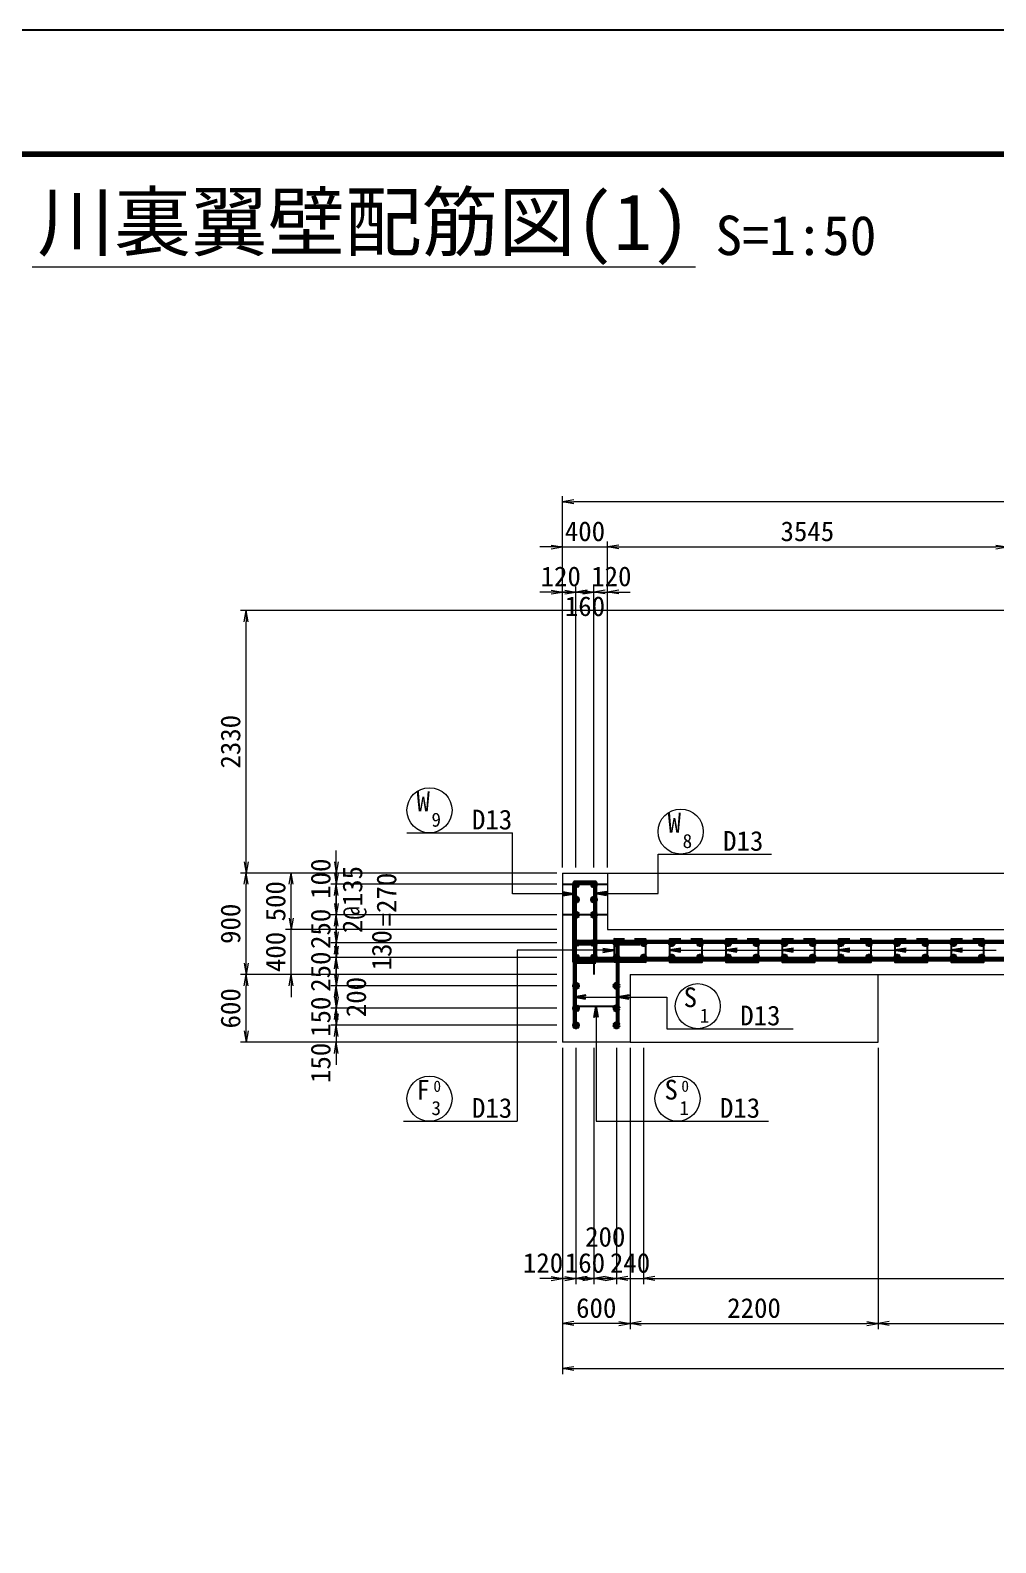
# Model space of a CAD drawing. Header units: millimetres. Extents: x 67792 to 193942, y -50017 to -20317.
# Drawn here: x 85857 to 94422, y -33736 to -20317 of the extents above; entities that cross this region are included whole.
import ezdxf
from ezdxf.enums import TextEntityAlignment as Align

# ---------------------------------------------------------------- set-up
doc = ezdxf.new("R2010")
doc.units = ezdxf.units.MM
doc.header["$LTSCALE"] = 50
doc.header["$PDSIZE"] = 300
doc.layers.get('Defpoints').update_dxf_attribs({"color": 191})
for name, color, linetype, lineweight in [('D-BGD', 7, 'Continuous', 13), ('D-STR', 1, 'Continuous', 50), ('D-STR-DIM', 7, 'Continuous', 13), ('D-STR-HTXT', 7, 'Continuous', 13), ('D-STR-STR2', 7, 'Continuous', 25), ('D-STR-STR5', 7, 'Continuous', 25), ('D-STR-TXT', 7, 'Continuous', 13), ('D-TTL', 2, 'Continuous', 140), ('D-TTL-LINE', 7, 'Continuous', 13), ('D-TTL-TXT', 7, 'Continuous', 13)]:
    doc.layers.add(name, color=color, linetype=linetype, lineweight=lineweight)
doc.styles.add('MS ゴシック', font='MS Gothic.ttf')
doc.styles.add('YOKO_GOTHIC', font='MS Gothic.ttf')
doc.dimstyles.new('S50', dxfattribs={"dimscale": 50, "dimtxt": 3.5, "dimasz": 2, "dimexe": 1, "dimexo": 1, "dimgap": 1, "dimtad": 1, "dimdec": 0, "dimzin": 1, "dimdsep": 46, "dimtxsty": 'YOKO_GOTHIC', "dimblk": 'OPEN', "dimcen": 0, "dimclrd": 256, "dimclre": 256, "dimclrt": 256, "dimaunit": 1, "dimadec": 3, "dimazin": 0, "dimtfac": 1, "dimtdec": 0, "dimtix": 1, "dimtmove": 2, "dimatfit": 3, "dimldrblk": 'OPEN', "dimfxl": 1, "dimlwd": -1, "dimlwe": -1, "dimarcsym": 2})

# ---------------------------------------------------------------- blocks, each defined once
blk = doc.blocks.new('_Open')
at = {"color": 0, "linetype": 'ByBlock', "lineweight": -2}
for p, q in [((-1, 0.17), (0, 0)), ((-1, -0.17), (0, 0)), ((0, 0), (-1, 0))]:
    blk.add_line(p, q, dxfattribs=at)
blk = doc.blocks.new('*D11')
at = {"layer": 'D-STR-DIM', "ltscale": 1500, "transparency": 16777216}
for p, q in [((90478, -25301), (90378, -25301)), ((90578, -27744), (90578, -25251)), ((90578, -25301), (90698, -25301)), ((90698, -27744), (90698, -25251)), ((90798, -25301), (90898, -25301))]:
    blk.add_line(p, q, dxfattribs=at)
at = {"layer": 'Defpoints', "color": 0, "ltscale": 1500, "transparency": 16777216}
for p in [(90698, -25301), (90578, -27794), (90698, -27794)]:
    blk.add_point(p, dxfattribs=at)
at = {"layer": 'D-STR-DIM', "ltscale": 1500, "transparency": 16777216, "xscale": 100, "yscale": 100, "zscale": 100}
blk.add_blockref('_Open', (90578, -25301), dxfattribs=at)
at = {"layer": 'D-STR-DIM', "ltscale": 1500, "transparency": 16777216, "xscale": 100, "yscale": 100, "zscale": 100, "rotation": 180}
blk.add_blockref('_Open', (90698, -25301), dxfattribs=at)
at = {"layer": 'D-STR-DIM', "ltscale": 1500, "transparency": 16777216, "insert": (90563, -25163), "char_height": 175, "attachment_point": 5, "style": 'YOKO_GOTHIC'}
blk.add_mtext('120', dxfattribs=at)
blk = doc.blocks.new('*D12')
at = {"layer": 'D-STR-DIM', "ltscale": 1500, "transparency": 16777216}
for p, q in [((90598, -25301), (90498, -25301)), ((90698, -27744), (90698, -25251)), ((90698, -25301), (90858, -25301)), ((90858, -27744), (90858, -25251)), ((90958, -25301), (91058, -25301))]:
    blk.add_line(p, q, dxfattribs=at)
at = {"layer": 'Defpoints', "color": 0, "ltscale": 1500, "transparency": 16777216}
for p in [(90858, -25301), (90698, -27794), (90858, -27794)]:
    blk.add_point(p, dxfattribs=at)
at = {"layer": 'D-STR-DIM', "ltscale": 1500, "transparency": 16777216, "xscale": 100, "yscale": 100, "zscale": 100}
blk.add_blockref('_Open', (90698, -25301), dxfattribs=at)
at = {"layer": 'D-STR-DIM', "ltscale": 1500, "transparency": 16777216, "xscale": 100, "yscale": 100, "zscale": 100, "rotation": 180}
blk.add_blockref('_Open', (90858, -25301), dxfattribs=at)
at = {"layer": 'D-STR-DIM', "ltscale": 1500, "transparency": 16777216, "insert": (90778, -25428), "char_height": 175, "attachment_point": 5, "style": 'YOKO_GOTHIC'}
blk.add_mtext('160', dxfattribs=at)
blk = doc.blocks.new('*D13')
at = {"layer": 'D-STR-DIM', "ltscale": 1500, "transparency": 16777216}
for p, q in [((90758, -25301), (90658, -25301)), ((90858, -27744), (90858, -25251)), ((90858, -25301), (90978, -25301)), ((90978, -27744), (90978, -25251)), ((91078, -25301), (91178, -25301))]:
    blk.add_line(p, q, dxfattribs=at)
at = {"layer": 'Defpoints', "color": 0, "ltscale": 1500, "transparency": 16777216}
for p in [(90978, -25301), (90858, -27794), (90978, -27794)]:
    blk.add_point(p, dxfattribs=at)
at = {"layer": 'D-STR-DIM', "ltscale": 1500, "transparency": 16777216, "xscale": 100, "yscale": 100, "zscale": 100}
blk.add_blockref('_Open', (90858, -25301), dxfattribs=at)
at = {"layer": 'D-STR-DIM', "ltscale": 1500, "transparency": 16777216, "xscale": 100, "yscale": 100, "zscale": 100, "rotation": 180}
blk.add_blockref('_Open', (90978, -25301), dxfattribs=at)
at = {"layer": 'D-STR-DIM', "ltscale": 1500, "transparency": 16777216, "insert": (91012, -25163), "char_height": 175, "attachment_point": 5, "style": 'YOKO_GOTHIC'}
blk.add_mtext('120', dxfattribs=at)
blk = doc.blocks.new('*D14')
at = {"layer": 'D-STR-DIM', "ltscale": 1500, "transparency": 16777216}
for p, q in [((90478, -24901), (90378, -24901)), ((90578, -27744), (90578, -24851)), ((90578, -24901), (90978, -24901)), ((90978, -27744), (90978, -24851)), ((91078, -24901), (91178, -24901))]:
    blk.add_line(p, q, dxfattribs=at)
at = {"layer": 'Defpoints', "color": 0, "ltscale": 1500, "transparency": 16777216}
for p in [(90978, -24901), (90578, -27794), (90978, -27794)]:
    blk.add_point(p, dxfattribs=at)
at = {"layer": 'D-STR-DIM', "ltscale": 1500, "transparency": 16777216, "xscale": 100, "yscale": 100, "zscale": 100}
blk.add_blockref('_Open', (90578, -24901), dxfattribs=at)
at = {"layer": 'D-STR-DIM', "ltscale": 1500, "transparency": 16777216, "xscale": 100, "yscale": 100, "zscale": 100, "rotation": 180}
blk.add_blockref('_Open', (90978, -24901), dxfattribs=at)
at = {"layer": 'D-STR-DIM', "ltscale": 1500, "transparency": 16777216, "insert": (90778, -24763), "char_height": 175, "attachment_point": 5, "style": 'YOKO_GOTHIC'}
blk.add_mtext('400', dxfattribs=at)
blk = doc.blocks.new('*D15')
at = {"layer": 'D-STR-DIM', "ltscale": 1500, "transparency": 16777216}
for p, q in [((90978, -27744), (90978, -24851)), ((91078, -24901), (94424, -24901)), ((94524, -27744), (94524, -24851))]:
    blk.add_line(p, q, dxfattribs=at)
at = {"layer": 'Defpoints', "color": 0, "ltscale": 1500, "transparency": 16777216}
for p in [(94524, -24901), (90978, -27794), (94524, -27794)]:
    blk.add_point(p, dxfattribs=at)
at = {"layer": 'D-STR-DIM', "ltscale": 1500, "transparency": 16777216, "xscale": 100, "yscale": 100, "zscale": 100, "rotation": 180}
blk.add_blockref('_Open', (90978, -24901), dxfattribs=at)
at = {"layer": 'D-STR-DIM', "ltscale": 1500, "transparency": 16777216, "xscale": 100, "yscale": 100, "zscale": 100}
blk.add_blockref('_Open', (94524, -24901), dxfattribs=at)
at = {"layer": 'D-STR-DIM', "ltscale": 1500, "transparency": 16777216, "insert": (92751, -24763), "char_height": 175, "attachment_point": 5, "style": 'YOKO_GOTHIC'}
blk.add_mtext('3545', dxfattribs=at)
blk = doc.blocks.new('*D17')
at = {"layer": 'D-STR-DIM', "ltscale": 1500, "transparency": 16777216}
for p, q in [((90578, -27744), (90578, -24451)), ((102578, -24501), (90678, -24501)), ((102678, -25414), (102678, -24451))]:
    blk.add_line(p, q, dxfattribs=at)
at = {"layer": 'Defpoints', "color": 0, "ltscale": 1500, "transparency": 16777216}
for p in [(90578, -24501), (102678, -25464), (90578, -27794)]:
    blk.add_point(p, dxfattribs=at)
at = {"layer": 'D-STR-DIM', "ltscale": 1500, "transparency": 16777216, "xscale": 100, "yscale": 100, "zscale": 100, "rotation": 180}
blk.add_blockref('_Open', (90578, -24501), dxfattribs=at)
at = {"layer": 'D-STR-DIM', "ltscale": 1500, "transparency": 16777216, "xscale": 100, "yscale": 100, "zscale": 100}
blk.add_blockref('_Open', (102678, -24501), dxfattribs=at)
at = {"layer": 'D-STR-DIM', "ltscale": 1500, "transparency": 16777216, "insert": (96628, -24363), "char_height": 175, "attachment_point": 5, "style": 'YOKO_GOTHIC'}
blk.add_mtext('12100', dxfattribs=at)
blk = doc.blocks.new('*D18')
at = {"layer": 'D-STR-DIM', "ltscale": 1500, "transparency": 16777216}
for p, q in [((88572, -27694), (88572, -27594)), ((90528, -27794), (88522, -27794)), ((90528, -27894), (88522, -27894)), ((88572, -27794), (88572, -27894)), ((88572, -27994), (88572, -28094))]:
    blk.add_line(p, q, dxfattribs=at)
at = {"layer": 'Defpoints', "color": 0, "ltscale": 1500, "transparency": 16777216}
for p in [(88572, -27894), (90578, -27794), (90578, -27894)]:
    blk.add_point(p, dxfattribs=at)
at = {"layer": 'D-STR-DIM', "ltscale": 1500, "transparency": 16777216, "xscale": 100, "yscale": 100, "zscale": 100}
for p, rotation in [((88572, -27794), 270), ((88572, -27894), 90)]:
    blk.add_blockref('_Open', p, dxfattribs=dict(at, rotation=rotation))
at = {"layer": 'D-STR-DIM', "ltscale": 1500, "transparency": 16777216, "insert": (88434, -27844), "char_height": 175, "attachment_point": 5, "rotation": 90, "style": 'YOKO_GOTHIC'}
blk.add_mtext('100', dxfattribs=at)
blk = doc.blocks.new('*D19')
at = {"layer": 'D-STR-DIM', "ltscale": 1500, "transparency": 16777216}
for p, q in [((88572, -27794), (88572, -27694)), ((90528, -27894), (88522, -27894)), ((88572, -27894), (88572, -28164)), ((90528, -28164), (88522, -28164)), ((88572, -28264), (88572, -28364))]:
    blk.add_line(p, q, dxfattribs=at)
at = {"layer": 'Defpoints', "color": 0, "ltscale": 1500, "transparency": 16777216}
for p in [(90578, -27894), (88572, -28164), (90578, -28164)]:
    blk.add_point(p, dxfattribs=at)
at = {"layer": 'D-STR-DIM', "ltscale": 1500, "transparency": 16777216, "xscale": 100, "yscale": 100, "zscale": 100}
for p, rotation in [((88572, -27894), 270), ((88572, -28164), 90)]:
    blk.add_blockref('_Open', p, dxfattribs=dict(at, rotation=rotation))
at = {"layer": 'D-STR-DIM', "ltscale": 1500, "transparency": 16777216, "char_height": 175, "attachment_point": 5, "rotation": 90, "style": 'YOKO_GOTHIC'}
for s, insert in [('2@135', (88734, -28029)), ('=270', (89018, -28029))]:
    blk.add_mtext(s, dxfattribs=dict(at, insert=insert))
blk = doc.blocks.new('*D20')
at = {"layer": 'D-STR-DIM', "ltscale": 1500, "transparency": 16777216}
for p, q in [((88572, -28064), (88572, -27964)), ((90528, -28164), (88522, -28164)), ((88572, -28164), (88572, -28414)), ((90528, -28414), (88522, -28414)), ((88572, -28514), (88572, -28614))]:
    blk.add_line(p, q, dxfattribs=at)
at = {"layer": 'Defpoints', "color": 0, "ltscale": 1500, "transparency": 16777216}
for p in [(90578, -28164), (88572, -28414), (90578, -28414)]:
    blk.add_point(p, dxfattribs=at)
at = {"layer": 'D-STR-DIM', "ltscale": 1500, "transparency": 16777216, "xscale": 100, "yscale": 100, "zscale": 100}
for p, rotation in [((88572, -28164), 270), ((88572, -28414), 90)]:
    blk.add_blockref('_Open', p, dxfattribs=dict(at, rotation=rotation))
at = {"layer": 'D-STR-DIM', "ltscale": 1500, "transparency": 16777216, "insert": (88434, -28289), "char_height": 175, "attachment_point": 5, "rotation": 90, "style": 'YOKO_GOTHIC'}
blk.add_mtext('250', dxfattribs=at)
blk = doc.blocks.new('*D21')
at = {"layer": 'D-STR-DIM', "ltscale": 1500, "transparency": 16777216}
for p, q in [((88572, -28314), (88572, -28214)), ((90528, -28414), (88522, -28414)), ((88572, -28414), (88572, -28544)), ((90528, -28544), (88522, -28544)), ((88572, -28644), (88572, -28744))]:
    blk.add_line(p, q, dxfattribs=at)
at = {"layer": 'Defpoints', "color": 0, "ltscale": 1500, "transparency": 16777216}
for p in [(90578, -28414), (88572, -28544), (90578, -28544)]:
    blk.add_point(p, dxfattribs=at)
at = {"layer": 'D-STR-DIM', "ltscale": 1500, "transparency": 16777216, "xscale": 100, "yscale": 100, "zscale": 100}
for p, rotation in [((88572, -28414), 270), ((88572, -28544), 90)]:
    blk.add_blockref('_Open', p, dxfattribs=dict(at, rotation=rotation))
at = {"layer": 'D-STR-DIM', "ltscale": 1500, "transparency": 16777216, "insert": (88975, -28479), "char_height": 175, "attachment_point": 5, "rotation": 90, "style": 'YOKO_GOTHIC'}
blk.add_mtext('130', dxfattribs=at)
blk = doc.blocks.new('*D22')
at = {"layer": 'D-STR-DIM', "ltscale": 1500, "transparency": 16777216}
for p, q in [((88572, -28444), (88572, -28344)), ((90528, -28544), (88522, -28544)), ((88572, -28544), (88572, -28794)), ((90528, -28794), (88522, -28794)), ((88572, -28894), (88572, -28994))]:
    blk.add_line(p, q, dxfattribs=at)
at = {"layer": 'Defpoints', "color": 0, "ltscale": 1500, "transparency": 16777216}
for p in [(90578, -28544), (88572, -28794), (90578, -28794)]:
    blk.add_point(p, dxfattribs=at)
at = {"layer": 'D-STR-DIM', "ltscale": 1500, "transparency": 16777216, "xscale": 100, "yscale": 100, "zscale": 100}
for p, rotation in [((88572, -28544), 270), ((88572, -28794), 90)]:
    blk.add_blockref('_Open', p, dxfattribs=dict(at, rotation=rotation))
at = {"layer": 'D-STR-DIM', "ltscale": 1500, "transparency": 16777216, "insert": (88434, -28669), "char_height": 175, "attachment_point": 5, "rotation": 90, "style": 'YOKO_GOTHIC'}
blk.add_mtext('250', dxfattribs=at)
blk = doc.blocks.new('*D23')
at = {"layer": 'D-STR-DIM', "ltscale": 1500, "transparency": 16777216}
for p, q in [((88172, -28194), (88172, -28094)), ((90528, -28294), (88122, -28294)), ((88172, -28694), (88172, -28294)), ((90528, -28694), (88122, -28694)), ((88172, -28794), (88172, -28894))]:
    blk.add_line(p, q, dxfattribs=at)
at = {"layer": 'Defpoints', "color": 0, "ltscale": 1500, "transparency": 16777216}
for p in [(88172, -28294), (90578, -28294), (90578, -28694)]:
    blk.add_point(p, dxfattribs=at)
at = {"layer": 'D-STR-DIM', "ltscale": 1500, "transparency": 16777216, "xscale": 100, "yscale": 100, "zscale": 100}
for p, rotation in [((88172, -28294), 270), ((88172, -28694), 90)]:
    blk.add_blockref('_Open', p, dxfattribs=dict(at, rotation=rotation))
at = {"layer": 'D-STR-DIM', "ltscale": 1500, "transparency": 16777216, "insert": (88034, -28494), "char_height": 175, "attachment_point": 5, "rotation": 90, "style": 'YOKO_GOTHIC'}
blk.add_mtext('400', dxfattribs=at)
blk = doc.blocks.new('*D24')
at = {"layer": 'D-STR-DIM', "ltscale": 1500, "transparency": 16777216}
for p, q in [((90528, -27794), (88122, -27794)), ((88172, -28194), (88172, -27894)), ((90528, -28294), (88122, -28294))]:
    blk.add_line(p, q, dxfattribs=at)
at = {"layer": 'Defpoints', "color": 0, "ltscale": 1500, "transparency": 16777216}
for p in [(88172, -27794), (90578, -27794), (90578, -28294)]:
    blk.add_point(p, dxfattribs=at)
at = {"layer": 'D-STR-DIM', "ltscale": 1500, "transparency": 16777216, "xscale": 100, "yscale": 100, "zscale": 100}
for p, rotation in [((88172, -27794), 90), ((88172, -28294), 270)]:
    blk.add_blockref('_Open', p, dxfattribs=dict(at, rotation=rotation))
at = {"layer": 'D-STR-DIM', "ltscale": 1500, "transparency": 16777216, "insert": (88034, -28044), "char_height": 175, "attachment_point": 5, "rotation": 90, "style": 'YOKO_GOTHIC'}
blk.add_mtext('500', dxfattribs=at)
blk = doc.blocks.new('*D25')
at = {"layer": 'D-STR-DIM', "ltscale": 1500, "transparency": 16777216}
for p, q in [((90528, -27794), (87722, -27794)), ((87772, -28594), (87772, -27894)), ((90528, -28694), (87722, -28694))]:
    blk.add_line(p, q, dxfattribs=at)
at = {"layer": 'Defpoints', "color": 0, "ltscale": 1500, "transparency": 16777216}
for p in [(87772, -27794), (90578, -27794), (90578, -28694)]:
    blk.add_point(p, dxfattribs=at)
at = {"layer": 'D-STR-DIM', "ltscale": 1500, "transparency": 16777216, "xscale": 100, "yscale": 100, "zscale": 100}
for p, rotation in [((87772, -27794), 90), ((87772, -28694), 270)]:
    blk.add_blockref('_Open', p, dxfattribs=dict(at, rotation=rotation))
at = {"layer": 'D-STR-DIM', "ltscale": 1500, "transparency": 16777216, "insert": (87634, -28244), "char_height": 175, "attachment_point": 5, "rotation": 90, "style": 'YOKO_GOTHIC'}
blk.add_mtext('900', dxfattribs=at)
blk = doc.blocks.new('*D26')
at = {"layer": 'D-STR-DIM', "ltscale": 1500, "transparency": 16777216}
for p, q in [((90578, -29344), (90578, -31441)), ((90698, -29344), (90698, -31441)), ((90478, -31391), (90378, -31391)), ((90578, -31391), (90698, -31391)), ((90798, -31391), (90898, -31391))]:
    blk.add_line(p, q, dxfattribs=at)
at = {"layer": 'Defpoints', "color": 0, "ltscale": 1500, "transparency": 16777216}
for p in [(90578, -29294), (90698, -29294), (90698, -31391)]:
    blk.add_point(p, dxfattribs=at)
at = {"layer": 'D-STR-DIM', "ltscale": 1500, "transparency": 16777216, "xscale": 100, "yscale": 100, "zscale": 100}
blk.add_blockref('_Open', (90578, -31391), dxfattribs=at)
at = {"layer": 'D-STR-DIM', "ltscale": 1500, "transparency": 16777216, "xscale": 100, "yscale": 100, "zscale": 100, "rotation": 180}
blk.add_blockref('_Open', (90698, -31391), dxfattribs=at)
at = {"layer": 'D-STR-DIM', "ltscale": 1500, "transparency": 16777216, "insert": (90406, -31254), "char_height": 175, "attachment_point": 5, "style": 'YOKO_GOTHIC'}
blk.add_mtext('120', dxfattribs=at)
blk = doc.blocks.new('*D27')
at = {"layer": 'D-STR-DIM', "ltscale": 1500, "transparency": 16777216}
for p, q in [((90698, -29344), (90698, -31441)), ((90858, -29344), (90858, -31441)), ((90598, -31391), (90498, -31391)), ((90698, -31391), (90858, -31391)), ((90958, -31391), (91058, -31391))]:
    blk.add_line(p, q, dxfattribs=at)
at = {"layer": 'Defpoints', "color": 0, "ltscale": 1500, "transparency": 16777216}
for p in [(90698, -29294), (90858, -29294), (90858, -31391)]:
    blk.add_point(p, dxfattribs=at)
at = {"layer": 'D-STR-DIM', "ltscale": 1500, "transparency": 16777216, "xscale": 100, "yscale": 100, "zscale": 100}
blk.add_blockref('_Open', (90698, -31391), dxfattribs=at)
at = {"layer": 'D-STR-DIM', "ltscale": 1500, "transparency": 16777216, "xscale": 100, "yscale": 100, "zscale": 100, "rotation": 180}
blk.add_blockref('_Open', (90858, -31391), dxfattribs=at)
at = {"layer": 'D-STR-DIM', "ltscale": 1500, "transparency": 16777216, "insert": (90778, -31254), "char_height": 175, "attachment_point": 5, "style": 'YOKO_GOTHIC'}
blk.add_mtext('160', dxfattribs=at)
blk = doc.blocks.new('*D28')
at = {"layer": 'D-STR-DIM', "ltscale": 1500, "transparency": 16777216}
for p, q in [((90858, -29344), (90858, -31441)), ((91058, -29344), (91058, -31441)), ((90758, -31391), (90658, -31391)), ((90858, -31391), (91058, -31391)), ((91158, -31391), (91258, -31391))]:
    blk.add_line(p, q, dxfattribs=at)
at = {"layer": 'Defpoints', "color": 0, "ltscale": 1500, "transparency": 16777216}
for p in [(90858, -29294), (91058, -29294), (91058, -31391)]:
    blk.add_point(p, dxfattribs=at)
at = {"layer": 'D-STR-DIM', "ltscale": 1500, "transparency": 16777216, "xscale": 100, "yscale": 100, "zscale": 100}
blk.add_blockref('_Open', (90858, -31391), dxfattribs=at)
at = {"layer": 'D-STR-DIM', "ltscale": 1500, "transparency": 16777216, "xscale": 100, "yscale": 100, "zscale": 100, "rotation": 180}
blk.add_blockref('_Open', (91058, -31391), dxfattribs=at)
at = {"layer": 'D-STR-DIM', "ltscale": 1500, "transparency": 16777216, "insert": (90958, -31022), "char_height": 175, "attachment_point": 5, "style": 'YOKO_GOTHIC'}
blk.add_mtext('200', dxfattribs=at)
blk = doc.blocks.new('*D29')
at = {"layer": 'D-STR-DIM', "ltscale": 1500, "transparency": 16777216}
for p, q in [((102548, -28744), (102548, -31441)), ((91298, -29344), (91298, -31441)), ((91398, -31391), (102448, -31391))]:
    blk.add_line(p, q, dxfattribs=at)
at = {"layer": 'Defpoints', "color": 0, "ltscale": 1500, "transparency": 16777216}
for p in [(102548, -28694), (91298, -29294), (102548, -31391)]:
    blk.add_point(p, dxfattribs=at)
at = {"layer": 'D-STR-DIM', "ltscale": 1500, "transparency": 16777216, "xscale": 100, "yscale": 100, "zscale": 100, "rotation": 180}
blk.add_blockref('_Open', (91298, -31391), dxfattribs=at)
at = {"layer": 'D-STR-DIM', "ltscale": 1500, "transparency": 16777216, "xscale": 100, "yscale": 100, "zscale": 100}
blk.add_blockref('_Open', (102548, -31391), dxfattribs=at)
at = {"layer": 'D-STR-DIM', "ltscale": 1500, "transparency": 16777216, "insert": (96923, -31244), "char_height": 175, "attachment_point": 5, "style": 'YOKO_GOTHIC'}
blk.add_mtext('45@250=11250', dxfattribs=at)
blk = doc.blocks.new('*D31')
at = {"layer": 'D-STR-DIM', "ltscale": 1500, "transparency": 16777216}
for p, q in [((90578, -29344), (90578, -31841)), ((91178, -29344), (91178, -31841)), ((91078, -31791), (90678, -31791))]:
    blk.add_line(p, q, dxfattribs=at)
at = {"layer": 'Defpoints', "color": 0, "ltscale": 1500, "transparency": 16777216}
for p in [(90578, -29294), (91178, -29294), (90578, -31791)]:
    blk.add_point(p, dxfattribs=at)
at = {"layer": 'D-STR-DIM', "ltscale": 1500, "transparency": 16777216, "xscale": 100, "yscale": 100, "zscale": 100, "rotation": 180}
blk.add_blockref('_Open', (90578, -31791), dxfattribs=at)
at = {"layer": 'D-STR-DIM', "ltscale": 1500, "transparency": 16777216, "xscale": 100, "yscale": 100, "zscale": 100}
blk.add_blockref('_Open', (91178, -31791), dxfattribs=at)
at = {"layer": 'D-STR-DIM', "ltscale": 1500, "transparency": 16777216, "insert": (90878, -31654), "char_height": 175, "attachment_point": 5, "style": 'YOKO_GOTHIC'}
blk.add_mtext('600', dxfattribs=at)
blk = doc.blocks.new('*D131')
at = {"layer": 'D-STR-DIM', "ltscale": 1500, "transparency": 16777216}
for p, q in [((91178, -29344), (91178, -31841)), ((93378, -29344), (93378, -31841)), ((91278, -31791), (93278, -31791))]:
    blk.add_line(p, q, dxfattribs=at)
at = {"layer": 'Defpoints', "color": 0, "ltscale": 1500, "transparency": 16777216}
for p in [(91178, -29294), (93378, -29294), (93378, -31791)]:
    blk.add_point(p, dxfattribs=at)
at = {"layer": 'D-STR-DIM', "ltscale": 1500, "transparency": 16777216, "xscale": 100, "yscale": 100, "zscale": 100, "rotation": 180}
blk.add_blockref('_Open', (91178, -31791), dxfattribs=at)
at = {"layer": 'D-STR-DIM', "ltscale": 1500, "transparency": 16777216, "xscale": 100, "yscale": 100, "zscale": 100}
blk.add_blockref('_Open', (93378, -31791), dxfattribs=at)
at = {"layer": 'D-STR-DIM', "ltscale": 1500, "transparency": 16777216, "insert": (92278, -31654), "char_height": 175, "attachment_point": 5, "style": 'YOKO_GOTHIC'}
blk.add_mtext('2200', dxfattribs=at)
blk = doc.blocks.new('*D132')
at = {"layer": 'D-STR-DIM', "ltscale": 1500, "transparency": 16777216}
for p, q in [((102678, -28744), (102678, -32241)), ((90578, -29344), (90578, -32241)), ((90678, -32191), (102578, -32191))]:
    blk.add_line(p, q, dxfattribs=at)
at = {"layer": 'Defpoints', "color": 0, "ltscale": 1500, "transparency": 16777216}
for p in [(102678, -28694), (90578, -29294), (102678, -32191)]:
    blk.add_point(p, dxfattribs=at)
at = {"layer": 'D-STR-DIM', "ltscale": 1500, "transparency": 16777216, "xscale": 100, "yscale": 100, "zscale": 100, "rotation": 180}
blk.add_blockref('_Open', (90578, -32191), dxfattribs=at)
at = {"layer": 'D-STR-DIM', "ltscale": 1500, "transparency": 16777216, "xscale": 100, "yscale": 100, "zscale": 100}
blk.add_blockref('_Open', (102678, -32191), dxfattribs=at)
at = {"layer": 'D-STR-DIM', "ltscale": 1500, "transparency": 16777216, "insert": (96628, -32054), "char_height": 175, "attachment_point": 5, "style": 'YOKO_GOTHIC'}
blk.add_mtext('12100', dxfattribs=at)
blk = doc.blocks.new('*D256')
at = {"layer": 'D-STR-DIM', "ltscale": 1500, "transparency": 16777216}
for p, q in [((90528, -28694), (87722, -28694)), ((87772, -29194), (87772, -28794)), ((90528, -29294), (87722, -29294))]:
    blk.add_line(p, q, dxfattribs=at)
at = {"layer": 'Defpoints', "color": 0, "ltscale": 1500, "transparency": 16777216}
for p in [(87772, -28694), (90578, -28694), (90578, -29294)]:
    blk.add_point(p, dxfattribs=at)
at = {"layer": 'D-STR-DIM', "ltscale": 1500, "transparency": 16777216, "xscale": 100, "yscale": 100, "zscale": 100}
for p, rotation in [((87772, -28694), 90), ((87772, -29294), 270)]:
    blk.add_blockref('_Open', p, dxfattribs=dict(at, rotation=rotation))
at = {"layer": 'D-STR-DIM', "ltscale": 1500, "transparency": 16777216, "insert": (87634, -28994), "char_height": 175, "attachment_point": 5, "rotation": 90, "style": 'YOKO_GOTHIC'}
blk.add_mtext('600', dxfattribs=at)
blk = doc.blocks.new('*D374')
at = {"layer": 'D-STR-DIM', "transparency": 16777216}
for p, q in [((102678, -28744), (102678, -31841)), ((93378, -29344), (93378, -31841)), ((93478, -31791), (102578, -31791))]:
    blk.add_line(p, q, dxfattribs=at)
at = {"layer": 'Defpoints', "color": 0, "transparency": 16777216}
for p in [(102678, -28694), (93378, -29294), (102678, -31791)]:
    blk.add_point(p, dxfattribs=at)
at = {"layer": 'D-STR-DIM', "transparency": 16777216, "xscale": 100, "yscale": 100, "zscale": 100, "rotation": 180}
blk.add_blockref('_Open', (93378, -31791), dxfattribs=at)
at = {"layer": 'D-STR-DIM', "transparency": 16777216, "xscale": 100, "yscale": 100, "zscale": 100}
blk.add_blockref('_Open', (102678, -31791), dxfattribs=at)
at = {"layer": 'D-STR-DIM', "transparency": 16777216, "insert": (98028, -31654), "char_height": 175, "attachment_point": 5, "style": 'YOKO_GOTHIC'}
blk.add_mtext('9300', dxfattribs=at)
blk = doc.blocks.new('*D378')
at = {"layer": 'D-STR-DIM', "transparency": 16777216}
for p, q in [((102628, -25464), (87722, -25464)), ((87772, -27694), (87772, -25564)), ((90528, -27794), (87722, -27794))]:
    blk.add_line(p, q, dxfattribs=at)
at = {"layer": 'Defpoints', "color": 0, "transparency": 16777216}
for p in [(87772, -25464), (102678, -25464), (90578, -27794)]:
    blk.add_point(p, dxfattribs=at)
at = {"layer": 'D-STR-DIM', "transparency": 16777216, "xscale": 100, "yscale": 100, "zscale": 100}
for p, rotation in [((87772, -25464), 90), ((87772, -27794), 270)]:
    blk.add_blockref('_Open', p, dxfattribs=dict(at, rotation=rotation))
at = {"layer": 'D-STR-DIM', "transparency": 16777216, "insert": (87634, -26629), "char_height": 175, "attachment_point": 5, "rotation": 90, "style": 'YOKO_GOTHIC'}
blk.add_mtext('2330', dxfattribs=at)
blk = doc.blocks.new('*D379')
at = {"layer": 'D-STR-DIM', "transparency": 16777216}
for p, q in [((88572, -28694), (88572, -28594)), ((90528, -28794), (88522, -28794)), ((88572, -28794), (88572, -28994)), ((90528, -28994), (88522, -28994)), ((88572, -29094), (88572, -29194))]:
    blk.add_line(p, q, dxfattribs=at)
at = {"layer": 'Defpoints', "color": 0, "transparency": 16777216}
for p in [(90578, -28794), (88572, -28994), (90578, -28994)]:
    blk.add_point(p, dxfattribs=at)
at = {"layer": 'D-STR-DIM', "transparency": 16777216, "xscale": 100, "yscale": 100, "zscale": 100}
for p, rotation in [((88572, -28794), 270), ((88572, -28994), 90)]:
    blk.add_blockref('_Open', p, dxfattribs=dict(at, rotation=rotation))
at = {"layer": 'D-STR-DIM', "transparency": 16777216, "insert": (88749, -28894), "char_height": 175, "attachment_point": 5, "rotation": 90, "style": 'YOKO_GOTHIC'}
blk.add_mtext('200', dxfattribs=at)
blk = doc.blocks.new('*D380')
at = {"layer": 'D-STR-DIM', "transparency": 16777216}
for p, q in [((88572, -28894), (88572, -28794)), ((90528, -28994), (88522, -28994)), ((88572, -28994), (88572, -29144)), ((90528, -29144), (88522, -29144)), ((88572, -29244), (88572, -29344))]:
    blk.add_line(p, q, dxfattribs=at)
at = {"layer": 'Defpoints', "color": 0, "transparency": 16777216}
for p in [(90578, -28994), (88572, -29144), (90578, -29144)]:
    blk.add_point(p, dxfattribs=at)
at = {"layer": 'D-STR-DIM', "transparency": 16777216, "xscale": 100, "yscale": 100, "zscale": 100}
for p, rotation in [((88572, -28994), 270), ((88572, -29144), 90)]:
    blk.add_blockref('_Open', p, dxfattribs=dict(at, rotation=rotation))
at = {"layer": 'D-STR-DIM', "transparency": 16777216, "insert": (88434, -29069), "char_height": 175, "attachment_point": 5, "rotation": 90, "style": 'YOKO_GOTHIC'}
blk.add_mtext('150', dxfattribs=at)
blk = doc.blocks.new('*D381')
at = {"layer": 'D-STR-DIM', "transparency": 16777216}
for p, q in [((88572, -29044), (88572, -28944)), ((90528, -29144), (88522, -29144)), ((88572, -29144), (88572, -29294)), ((90528, -29294), (88522, -29294)), ((88572, -29394), (88572, -29494))]:
    blk.add_line(p, q, dxfattribs=at)
at = {"layer": 'Defpoints', "color": 0, "transparency": 16777216}
for p in [(90578, -29144), (88572, -29294), (90578, -29294)]:
    blk.add_point(p, dxfattribs=at)
at = {"layer": 'D-STR-DIM', "transparency": 16777216, "xscale": 100, "yscale": 100, "zscale": 100}
for p, rotation in [((88572, -29144), 270), ((88572, -29294), 90)]:
    blk.add_blockref('_Open', p, dxfattribs=dict(at, rotation=rotation))
at = {"layer": 'D-STR-DIM', "transparency": 16777216, "insert": (88434, -29478), "char_height": 175, "attachment_point": 5, "rotation": 90, "style": 'YOKO_GOTHIC'}
blk.add_mtext('150', dxfattribs=at)
blk = doc.blocks.new('*D426')
at = {"layer": 'D-STR-DIM', "transparency": 16777216}
for p, q in [((91058, -29344), (91058, -31441)), ((91298, -29344), (91298, -31441)), ((90958, -31391), (90858, -31391)), ((91058, -31391), (91298, -31391)), ((91398, -31391), (91498, -31391))]:
    blk.add_line(p, q, dxfattribs=at)
at = {"layer": 'Defpoints', "color": 0, "transparency": 16777216}
for p in [(91058, -29294), (91298, -29294), (91298, -31391)]:
    blk.add_point(p, dxfattribs=at)
at = {"layer": 'D-STR-DIM', "transparency": 16777216, "xscale": 100, "yscale": 100, "zscale": 100}
blk.add_blockref('_Open', (91058, -31391), dxfattribs=at)
at = {"layer": 'D-STR-DIM', "transparency": 16777216, "xscale": 100, "yscale": 100, "zscale": 100, "rotation": 180}
blk.add_blockref('_Open', (91298, -31391), dxfattribs=at)
at = {"layer": 'D-STR-DIM', "transparency": 16777216, "insert": (91178, -31254), "char_height": 175, "attachment_point": 5, "style": 'YOKO_GOTHIC'}
blk.add_mtext('240', dxfattribs=at)

msp = doc.modelspace()

# ---------------------------------------------------------------- linework, layer by layer
at = {"layer": 'D-BGD'}
for p, q in [((90578.1, -27794.3), (90578.1, -28694.3)), ((90978.1, -27794.3), (90978.1, -28294.3)), ((90978.1, -28294.3), (102678.1, -28294.3)), ((91178.1, -28694.3), (102678.1, -28694.3)), ((93378.1, -29294.3), (93378.1, -28694.3)), ((91178.1, -29294.3), (93378.1, -29294.3))]:
    msp.add_line(p, q, dxfattribs=at)
at = {"layer": 'D-BGD', "ltscale": 0.01}
msp.add_line((91232.7, -27794.3), (91632.7, -27794.3), dxfattribs=at)
at = {"layer": 'D-BGD', "ltscale": 1500}
for p, q in [((90578.1, -28694.3), (90578.1, -29294.3)), ((91178.1, -28694.3), (91178.1, -29294.3)), ((91178.1, -29294.3), (90578.1, -29294.3))]:
    msp.add_line(p, q, dxfattribs=at)
at = {"layer": 'D-BGD'}
msp.add_lwpolyline([(90578.1, -27794.3), (94523.6, -27794.3), (102678.1, -25464.5)], dxfattribs=at)
at = {"layer": 'D-STR'}
for p, q in [((90878.1, -27874.3), (90678.1, -27874.3)), ((90679.1, -27894.3), (90679.1, -28583.3)), ((90871.1, -27894.3), (90871.1, -28573.3)), ((90685.1, -28401.3), (90685.1, -29144.3)), ((90685.1, -28421.3), (90880.1, -28421.3)), ((90698.1, -28401.3), (102548.1, -28401.3)), ((91071.1, -28401.3), (91071.1, -29144.3)), ((91071.1, -28421.3), (91266.1, -28421.3)), ((90698.1, -28563.3), (102548.1, -28563.3)), ((90871.1, -28573.3), (91066.1, -28573.3)), ((90679.1, -28583.3), (90874.1, -28583.3))]:
    msp.add_line(p, q, dxfattribs=at)
at = {"layer": 'D-STR-HTXT'}
for p, q in [((89199.1, -27436.9), (90134.2, -27436.9)), ((90134.2, -27976.9), (90134.2, -27436.9)), ((91427.1, -27976.7), (91427.1, -27626)), ((91427.1, -27626), (92433.7, -27626)), ((89168.9, -29995.4), (90175.5, -29995.4))]:
    msp.add_line(p, q, dxfattribs=at)
for points in [[(90685.1, -28895.5), (91503.6, -28895.5), (91503.6, -29175.3)], [(91503.6, -29175.3), (92625.3, -29175.3)]]:
    msp.add_lwpolyline(points, dxfattribs=at)
for centre in [(89399.1, -27236.9), (91627.1, -27426)]:
    msp.add_circle(centre, 200, dxfattribs=at)
at = {"layer": 'D-STR-HTXT', "color": 4}
for centre in [(91778.9, -28975.3), (89399.1, -29795.4), (91598.9, -29795)]:
    msp.add_circle(centre, 200, dxfattribs=at)
at = {"layer": 'D-STR-STR2', "lineweight": 50}
for centre, radius in [((90698.1, -27894.3), 20), ((90698.1, -27894.3), 10), ((90858.1, -27894.3), 20), ((90858.1, -27894.3), 10), ((90698.1, -28029.3), 20), ((90698.1, -28029.3), 10), ((90858.1, -28029.3), 20), ((90858.1, -28029.3), 10), ((90698.1, -28164.3), 20), ((90698.1, -28164.3), 10), ((90858.1, -28164.3), 20), ((90858.1, -28164.3), 10), ((90698.1, -28414.3), 20), ((90698.1, -28414.3), 10), ((90858.1, -28414.3), 20), ((90858.1, -28414.3), 10), ((91058.1, -28414.3), 20), ((91058.1, -28414.3), 10), ((91298.1, -28414.3), 20), ((91298.1, -28414.3), 10), ((91548.1, -28414.3), 20), ((91548.1, -28414.3), 10), ((91798.1, -28414.3), 20), ((91798.1, -28414.3), 10), ((92048.1, -28414.3), 20), ((92048.1, -28414.3), 10), ((92298.1, -28414.3), 20), ((92298.1, -28414.3), 10), ((92548.1, -28414.3), 20), ((92548.1, -28414.3), 10), ((92798.1, -28414.3), 20), ((92798.1, -28414.3), 10), ((93048.1, -28414.3), 20), ((93048.1, -28414.3), 10), ((93298.1, -28414.3), 20), ((93298.1, -28414.3), 10), ((93548.1, -28414.3), 20), ((93548.1, -28414.3), 10), ((93798.1, -28414.3), 20), ((93798.1, -28414.3), 10), ((94048.1, -28414.3), 20), ((94048.1, -28414.3), 10), ((94298.1, -28414.3), 20), ((94298.1, -28414.3), 10), ((90698.1, -28544.3), 20), ((90698.1, -28544.3), 10), ((90858.1, -28544.3), 20), ((90858.1, -28544.3), 10), ((91058.1, -28544.3), 20), ((91058.1, -28544.3), 10), ((91298.1, -28544.3), 20), ((91298.1, -28544.3), 10), ((91548.1, -28544.3), 20), ((91548.1, -28544.3), 10), ((91798.1, -28544.3), 20), ((91798.1, -28544.3), 10), ((92048.1, -28544.3), 20), ((92048.1, -28544.3), 10), ((92298.1, -28544.3), 20), ((92298.1, -28544.3), 10), ((92548.1, -28544.3), 20), ((92548.1, -28544.3), 10), ((92798.1, -28544.3), 20), ((92798.1, -28544.3), 10), ((93048.1, -28544.3), 20), ((93048.1, -28544.3), 10), ((93298.1, -28544.3), 20), ((93298.1, -28544.3), 10), ((93548.1, -28544.3), 20), ((93548.1, -28544.3), 10), ((93798.1, -28544.3), 20), ((93798.1, -28544.3), 10), ((94048.1, -28544.3), 20), ((94048.1, -28544.3), 10), ((94298.1, -28544.3), 20), ((94298.1, -28544.3), 10), ((90698.1, -28794.3), 20), ((90698.1, -28794.3), 10), ((91058.1, -28794.3), 20), ((91058.1, -28794.3), 10), ((90698.1, -28994.3), 20), ((90698.1, -28994.3), 10), ((91058.1, -28994.3), 20), ((91058.1, -28994.3), 10), ((90698.1, -29144.3), 20), ((90698.1, -29144.3), 10), ((91058.1, -29144.3), 20), ((91058.1, -29144.3), 10)]:
    msp.add_circle(centre, radius, dxfattribs=at)
at = {"layer": 'D-STR-STR5'}
msp.add_line((90698.1, -28974.3), (91058.1, -28974.3), dxfattribs=at)
for points in [[(91128.1, -28381.3), (91037.8, -28378.9), (91037.8, -28580.9), (91318.1, -28583.3), (91318.1, -28381.3), (91218.1, -28381.3)], [(91628.1, -28381.3), (91528.1, -28381.3), (91528.1, -28583.3), (91818.1, -28583.3), (91818.1, -28381.3), (91718.1, -28381.3)], [(92128.1, -28381.3), (92028.1, -28381.3), (92028.1, -28583.3), (92318.1, -28583.3), (92318.1, -28381.3), (92218.1, -28381.3)], [(92628.1, -28381.3), (92528.1, -28381.3), (92528.1, -28583.3), (92818.1, -28583.3), (92818.1, -28381.3), (92718.1, -28381.3)], [(93128.1, -28381.3), (93028.1, -28381.3), (93028.1, -28583.3), (93318.1, -28583.3), (93318.1, -28381.3), (93218.1, -28381.3)], [(93628.1, -28381.3), (93528.1, -28381.3), (93528.1, -28583.3), (93818.1, -28583.3), (93818.1, -28381.3), (93718.1, -28381.3)], [(94128.1, -28381.3), (94028.1, -28381.3), (94028.1, -28583.3), (94318.1, -28583.3), (94318.1, -28381.3), (94218.1, -28381.3)]]:
    msp.add_lwpolyline(points, dxfattribs=at)
at = {"layer": 'D-TTL'}
msp.add_lwpolyline([(68816.7, -21416.6), (68816.7, -48916.6), (108816.7, -48916.6), (108816.7, -21416.6)], close=True, dxfattribs=at)
at = {"layer": 'D-TTL-LINE'}
msp.add_line((85874.8, -22416.6), (91758.6, -22416.6), dxfattribs=at)
at = {"layer": 'Defpoints'}
for p, q in [((90978.1, -27894.3), (90578.1, -27894.3)), ((90698.1, -27894.3), (90698.1, -28694.3)), ((90858.1, -27894.3), (90858.1, -28694.3)), ((90978.1, -28164.3), (90578.1, -28164.3)), ((90698.1, -28414.3), (102548.1, -28414.3)), ((91058.1, -28414.3), (91058.1, -29144.3)), ((90698.1, -28544.3), (102548.1, -28544.3)), ((90698.1, -28694.3), (90698.1, -29144.3))]:
    msp.add_line(p, q, dxfattribs=at)
at = {"layer": 'Defpoints', "color": 1}
msp.add_lwpolyline([(67791.7, -20316.6), (67791.7, -50016.6), (109841.7, -50016.6), (109841.7, -20316.6)], close=True, dxfattribs=at)

# ---------------------------------------------------------------- texts
at = {"layer": 'D-STR-TXT', "style": 'YOKO_GOTHIC'}
for s, height, p in [('W', 175, (89342.8, -27245.2)), ('9', 125, (89458.4, -27383)), ('W', 175, (91570.8, -27434.3)), ('8', 125, (91686.5, -27572.1))]:
    msp.add_text(s, height=height, dxfattribs=at).set_placement(p, align=Align.CENTER)
for p in [(89775.6, -27406.9), (92003.6, -27596)]:
    msp.add_text('D13', height=175, dxfattribs=at).set_placement(p)
at = {"layer": 'D-STR-TXT', "color": 4, "style": 'YOKO_GOTHIC'}
for s, height, p in [('S', 175, (91712.7, -28983.6)), ('1', 125, (91838.3, -29121.4)), ('F', 175, (89342.8, -29803.7)), ('0', 100, (89467.2, -29735.2)), ('S', 175, (91542.6, -29803.3)), ('0', 100, (91667, -29734.8)), ('3', 125, (89458.4, -29941.5)), ('1', 125, (91658.3, -29941.1))]:
    msp.add_text(s, height=height, dxfattribs=at).set_placement(p, align=Align.CENTER)
for p in [(92155.5, -29145.3), (91975.4, -29965), (89775.6, -29965.4)]:
    msp.add_text('D13', height=175, dxfattribs=at).set_placement(p)
at = {"layer": 'D-TTL-TXT', "style": 'MS ゴシック'}
for s, height, p in [('川裏翼壁配筋図(1)', 500, (88816.7, -22416.6)), ('S=1:50', 350, (92650, -22416.6))]:
    msp.add_text(s, height=height, dxfattribs=at).set_placement(p, align=Align.BOTTOM_CENTER)

# ---------------------------------------------------------------- dimensions: what is measured, and where the dimension line sits
at = {"layer": 'D-STR-DIM', "ltscale": 1500}
for base, p1, p2, picture, middle in [((90578.1, -24500.5), (102678.1, -25464.5), (90578.1, -27794.3), '*D17', (96628.1, -24363)), ((90978.1, -24900.5), (90578.1, -27794.3), (90978.1, -27794.3), '*D14', (90778.1, -24763)), ((94523.607, -24900.5408), (90978.1299, -27794.3399), (94523.607, -27794.3399), '*D15', (92750.8685, -24763.0408)), ((102678.1, -32191.1), (90578.1, -29294.3), (102678.1, -28694.3), '*D132', (96628.1, -32053.6)), ((90858.1, -31391.1), (90698.1, -29294.3), (90858.1, -29294.3), '*D27', (90778.1, -31253.6)), ((90578.1, -31791.1), (91178.1, -29294.3), (90578.1, -29294.3), '*D31', (90878.1, -31653.6)), ((93378.1, -31791.1), (91178.1, -29294.3), (93378.1, -29294.3), '*D131', (92278.1, -31653.6))]:
    dim = msp.add_linear_dim(base=base, p1=p1, p2=p2, dimstyle='S50', dxfattribs=at)
    dim.commit()
    dim.dimension.update_dxf_attribs({"geometry": picture, "text_midpoint": middle})
for base, p1, p2, picture, middle in [((90698.1, -25300.5), (90578.1, -27794.3), (90698.1, -27794.3), '*D11', (90562.5, -25163)), ((90978.1, -25300.5), (90858.1, -27794.3), (90978.1, -27794.3), '*D13', (91012.2, -25163)), ((90858.1, -25300.5), (90698.1, -27794.3), (90858.1, -27794.3), '*D12', (90778.1, -25428)), ((90698.1, -31391.1), (90578.1, -29294.3), (90698.1, -29294.3), '*D26', (90405.6, -31253.6)), ((91058.1, -31391.1), (90858.1, -29294.3), (91058.1, -29294.3), '*D28', (90958.1, -31022.3))]:
    dim = msp.add_linear_dim(base=base, p1=p1, p2=p2, dimstyle='S50', dxfattribs=at)
    dim.commit()
    dim.dimension.update_dxf_attribs({"geometry": picture, "text_midpoint": middle, "dimtype": 160})
at = {"layer": 'D-STR-DIM'}
for base, p1, p2, picture, middle in [((87771.9, -25464.5), (90578.1, -27794.3), (102678.1, -25464.5), '*D378', (87634.4, -26629.4)), ((88571.9, -29144.3), (90578.1, -28994.3), (90578.1, -29144.3), '*D380', (88434.4, -29069.3))]:
    dim = msp.add_linear_dim(base=base, p1=p1, p2=p2, angle=90, dimstyle='S50', dxfattribs=at)
    dim.commit()
    dim.dimension.update_dxf_attribs({"geometry": picture, "text_midpoint": middle})
at = {"layer": 'D-STR-DIM', "ltscale": 1500}
for base, p1, p2, picture, middle in [((88571.9, -27894.3), (90578.1, -27794.3), (90578.1, -27894.3), '*D18', (88434.4, -27844.3)), ((87771.9, -27794.3), (90578.1, -28694.3), (90578.1, -27794.3), '*D25', (87634.4, -28244.3)), ((88171.9, -27794.3), (90578.1, -28294.3), (90578.1, -27794.3), '*D24', (88034.4, -28044.3)), ((88571.9, -28414.3), (90578.1, -28164.3), (90578.1, -28414.3), '*D20', (88434.4, -28289.3)), ((88171.9, -28294.3), (90578.1, -28694.3), (90578.1, -28294.3), '*D23', (88034.4, -28494.3)), ((88571.9, -28794.3), (90578.1, -28544.3), (90578.1, -28794.3), '*D22', (88434.4, -28669.3)), ((87771.9, -28694.3), (90578.1, -29294.3), (90578.1, -28694.3), '*D256', (87634.4, -28994.3))]:
    dim = msp.add_linear_dim(base=base, p1=p1, p2=p2, angle=90, dimstyle='S50', dxfattribs=at)
    dim.commit()
    dim.dimension.update_dxf_attribs({"geometry": picture, "text_midpoint": middle})
dim = msp.add_linear_dim(base=(88571.9, -28164.3), p1=(90578.1, -27894.3), p2=(90578.1, -28164.3), angle=90, text='2@135\\X=<>', dimstyle='S50', dxfattribs=at)
dim.commit()
dim.dimension.update_dxf_attribs({"geometry": '*D19', "text_midpoint": (88880.9, -28029.3), "dimtype": 160})
dim = msp.add_linear_dim(base=(88571.9, -28544.3), p1=(90578.1, -28414.3), p2=(90578.1, -28544.3), angle=90, dimstyle='S50', dxfattribs=at)
dim.commit()
dim.dimension.update_dxf_attribs({"geometry": '*D21', "text_midpoint": (88975.4, -28479.3), "dimtype": 160})
at = {"layer": 'D-STR-DIM'}
for base, p1, p2, picture, middle in [((88571.9, -28994.3), (90578.1, -28794.3), (90578.1, -28994.3), '*D379', (88748.8, -28894.3)), ((88571.9, -29294.3), (90578.1, -29144.3), (90578.1, -29294.3), '*D381', (88434.4, -29478.1))]:
    dim = msp.add_linear_dim(base=base, p1=p1, p2=p2, angle=90, dimstyle='S50', dxfattribs=at)
    dim.commit()
    dim.dimension.update_dxf_attribs({"geometry": picture, "text_midpoint": middle, "dimtype": 160})
at = {"layer": 'D-STR-DIM', "ltscale": 1500}
dim = msp.add_linear_dim(base=(102548.1, -31391.1), p1=(91298.1, -29294.3), p2=(102548.1, -28694.3), text='45@250=<>', dimstyle='S50', dxfattribs=at)
dim.commit()
dim.dimension.update_dxf_attribs({"geometry": '*D29', "text_midpoint": (96923.1, -31244.2)})
at = {"layer": 'D-STR-DIM'}
for base, p1, p2, picture, middle in [((102678.1, -31791.1), (93378.1, -29294.3), (102678.1, -28694.3), '*D374', (98028.1, -31653.6)), ((91298.1, -31391.1), (91058.1, -29294.3), (91298.1, -29294.3), '*D426', (91178.1, -31253.6))]:
    dim = msp.add_linear_dim(base=base, p1=p1, p2=p2, dimstyle='S50', dxfattribs=at)
    dim.commit()
    dim.dimension.update_dxf_attribs({"geometry": picture, "text_midpoint": middle})

# ---------------------------------------------------------------- leaders
at = {"layer": 'D-STR-HTXT'}
for points in [[(90679.1, -27976.9), (90134.2, -27976.9)], [(90871.1, -27976.7), (91427.1, -27976.7)], [(91037.8, -28479.3), (90175.5, -28479.3), (90175.5, -29995.4)], [(91528.1, -28479.3), (94419.1, -28479.3)], [(92028.1, -28479.3), (92595.7, -28479.3)], [(92528.1, -28479.3), (93116.5, -28479.3)], [(93028.1, -28479.3), (93570.9, -28479.3)], [(93528.1, -28479.3), (93925.7, -28479.3)], [(94028.1, -28479.3), (94425.7, -28479.3)], [(90878.1, -28974.3), (90878.1, -29995), (92405.5, -29995)]]:
    msp.add_leader(points, dimstyle='S50', dxfattribs=at)
for points, override in [([(90685.1, -28895.5), (90989.7, -28895.5)], {"dimgap": 1, "dimtad": 0}), ([(91071.1, -28895.5), (91503.6, -28895.5)], {"dimtad": 0})]:
    msp.add_leader(points, dimstyle='S50', override=override, dxfattribs=at)

doc.saveas('drawing.dxf')
